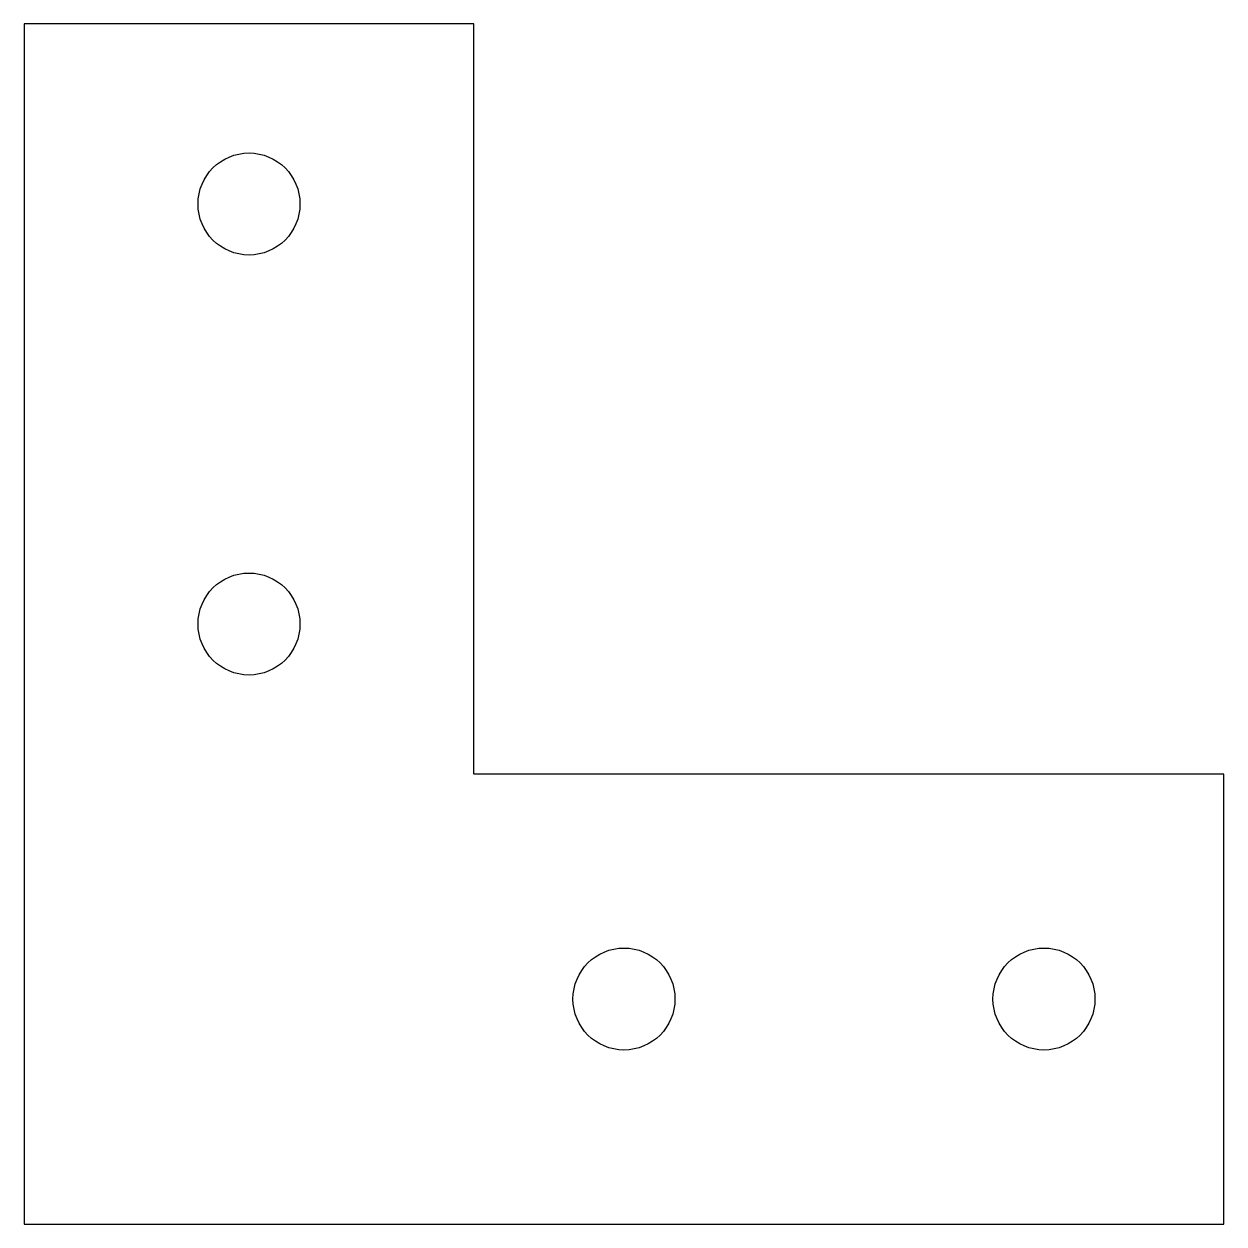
# Model space of a CAD drawing. Header units: millimetres. Extents: x 0 to 40, y 0 to 40.
import ezdxf

# ---------------------------------------------------------------- set-up
doc = ezdxf.new("R2010")
doc.units = ezdxf.units.MM

msp = doc.modelspace()

# ---------------------------------------------------------------- linework, layer by layer
at = {"color": 7, "linetype": 'Continuous', "lineweight": 25}
for p, q in [((15, 40), (0, 40)), ((0, 40), (0, 0)), ((15, 15), (15, 40)), ((40, 15), (15, 15)), ((40, 0), (40, 15)), ((0, 0), (40, 0))]:
    msp.add_line(p, q, dxfattribs=at)
for centre in [(7.5, 34), (7.5, 20), (20, 7.5), (34, 7.5)]:
    msp.add_circle(centre, 1.7, dxfattribs=at)

doc.saveas('drawing.dxf')
